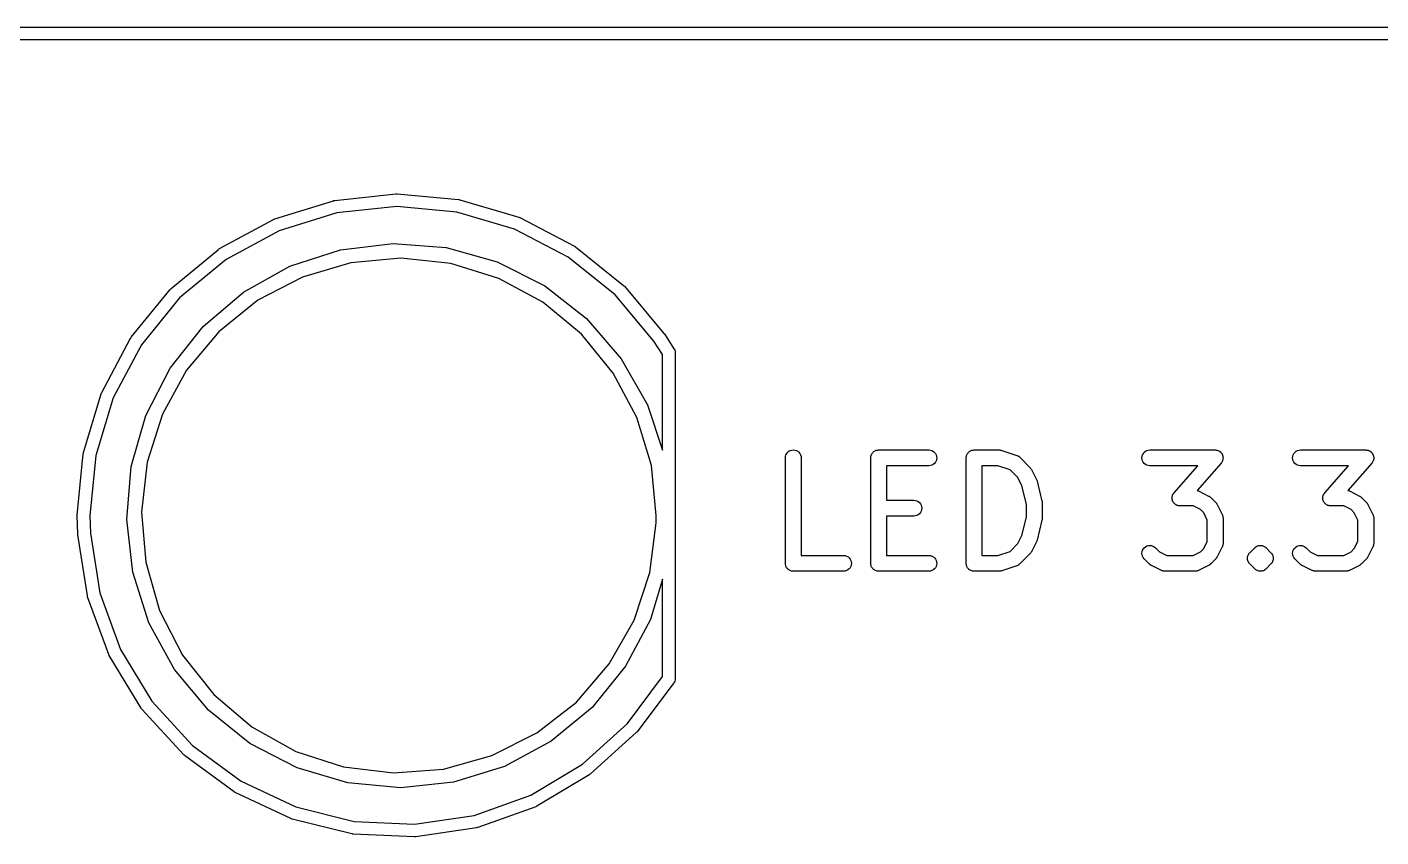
# Model space of a CAD drawing. Extents: x 42 to 128, y -152 to -13.
# Drawn here: x 101.88 to 114.72, y -20.32 to -12.64 of the extents above; entities that cross this region are included whole.
import ezdxf

# ---------------------------------------------------------------- set-up
doc = ezdxf.new("R2010")
doc.units = 0
doc.header["$MEASUREMENT"] = 0
doc.layers.add('BLACK', color=7, linetype='CONTINUOUS')

msp = doc.modelspace()

# ---------------------------------------------------------------- linework, layer by layer
at = {"layer": 'BLACK', "linetype": 'CONTINUOUS'}
for p, q in [((42.4209, -12.64), (127.505, -12.64)), ((127.448, -12.76), (42.478, -12.76)), ((104.802, -14.2835), (105.382, -14.2224)), ((105.382, -14.2224), (105.383, -14.2223)), ((105.383, -14.2223), (105.389, -14.2224)), ((105.389, -14.2224), (105.394, -14.2223)), ((105.394, -14.2223), (105.975, -14.2751)), ((104.233, -14.4585), (104.791, -14.2858)), ((104.791, -14.2856), (104.797, -14.2846)), ((104.791, -14.2858), (104.791, -14.2856)), ((104.797, -14.2846), (104.802, -14.2835)), ((105.389, -14.3424), (104.82, -14.4022)), ((105.959, -14.3941), (105.389, -14.3424)), ((105.975, -14.2751), (105.976, -14.2752)), ((105.976, -14.2752), (105.981, -14.2763)), ((105.981, -14.2763), (105.987, -14.2773)), ((105.987, -14.2773), (106.547, -14.442)), ((103.709, -14.7407), (104.222, -14.463)), ((104.222, -14.463), (104.223, -14.4626)), ((104.223, -14.4626), (104.228, -14.4606)), ((104.228, -14.4606), (104.233, -14.4585)), ((104.82, -14.4022), (104.274, -14.5714)), ((106.507, -14.5554), (105.959, -14.3941)), ((106.547, -14.442), (106.547, -14.4422)), ((106.547, -14.4422), (106.552, -14.4443)), ((106.552, -14.4443), (106.557, -14.4464)), ((106.557, -14.4464), (107.075, -14.7166)), ((104.274, -14.5714), (103.771, -14.8434)), ((107.014, -14.8203), (106.507, -14.5554)), ((103.25, -15.1192), (103.699, -14.7472)), ((103.699, -14.7472), (103.7, -14.7467)), ((103.7, -14.7467), (103.705, -14.7437)), ((103.705, -14.7437), (103.709, -14.7407)), ((104.377, -14.9078), (104.856, -14.7522)), ((104.856, -14.7522), (105.356, -14.6926)), ((105.356, -14.6926), (105.858, -14.7312)), ((105.858, -14.7312), (106.343, -14.8666)), ((107.075, -14.7166), (107.075, -14.717)), ((107.075, -14.717), (107.08, -14.7201)), ((107.08, -14.7201), (107.084, -14.7231)), ((107.084, -14.7231), (107.539, -15.0886)), ((103.771, -14.8434), (103.331, -15.2079)), ((104.953, -14.8752), (104.496, -15.0097)), ((105.427, -14.8321), (104.953, -14.8752)), ((105.901, -14.8818), (105.427, -14.8321)), ((106.356, -15.0227), (105.901, -14.8818)), ((106.343, -14.8666), (106.792, -15.0936)), ((107.459, -15.1785), (107.014, -14.8203)), ((103.938, -15.1534), (104.377, -14.9078)), ((104.496, -15.0097), (104.074, -15.2303)), ((102.873, -15.5798), (103.242, -15.1276)), ((103.242, -15.1269), (103.246, -15.1231)), ((103.242, -15.1276), (103.242, -15.1269)), ((103.246, -15.1231), (103.25, -15.1192)), ((106.774, -15.2491), (106.356, -15.0227)), ((106.792, -15.0936), (107.189, -15.4036)), ((107.539, -15.0886), (107.54, -15.0892)), ((107.54, -15.0892), (107.544, -15.093)), ((107.544, -15.093), (107.548, -15.0968)), ((107.548, -15.0968), (107.923, -15.5438)), ((103.331, -15.2079), (102.97, -15.6511)), ((103.554, -15.4798), (103.938, -15.1534)), ((104.074, -15.2303), (103.703, -15.5287)), ((107.141, -15.5527), (106.774, -15.2491)), ((107.828, -15.618), (107.459, -15.1785)), ((103.241, -15.8744), (103.554, -15.4798)), ((103.703, -15.5287), (103.397, -15.8935)), ((107.189, -15.4036), (107.518, -15.7848)), ((102.592, -16.1049), (102.866, -15.5896)), ((102.97, -15.6511), (102.701, -16.156)), ((102.866, -15.5896), (102.867, -15.5888)), ((102.867, -15.5888), (102.87, -15.5844)), ((102.87, -15.5844), (102.873, -15.5798)), ((107.442, -15.9217), (107.141, -15.5527)), ((107.91, -15.7448), (107.828, -15.618)), ((107.923, -15.5438), (107.923, -15.5444)), ((107.923, -15.5444), (107.925, -15.5473)), ((107.925, -15.5473), (107.927, -15.5499)), ((107.927, -15.5499), (108.018, -15.691)), ((107.518, -15.7848), (107.767, -16.2226)), ((107.91, -16.6527), (107.91, -15.7448)), ((108.018, -15.691), (108.02, -15.6935)), ((108.02, -15.6935), (108.026, -15.7039)), ((108.026, -15.7039), (108.029, -15.7152)), ((108.029, -15.7152), (108.03, -15.7241)), ((108.03, -15.7241), (108.03, -18.8199)), ((103.011, -16.3222), (103.241, -15.8744)), ((103.397, -15.8935), (103.167, -16.3108)), ((107.666, -16.3422), (107.442, -15.9217)), ((102.419, -16.6744), (102.588, -16.1157)), ((102.701, -16.156), (102.536, -16.7034)), ((102.588, -16.1149), (102.59, -16.1099)), ((102.588, -16.1157), (102.588, -16.1149)), ((102.59, -16.1099), (102.592, -16.1049)), ((107.767, -16.2226), (107.91, -16.6527)), ((102.872, -16.8063), (103.011, -16.3222)), ((103.167, -16.3108), (103.023, -16.7647)), ((107.804, -16.7981), (107.666, -16.3422)), ((102.36, -17.2666), (102.417, -16.6858)), ((102.417, -16.685), (102.418, -16.6797)), ((102.417, -16.6858), (102.417, -16.685)), ((102.418, -16.6797), (102.419, -16.6744)), ((109.08, -16.6948), (109.087, -16.682)), ((109.087, -16.682), (109.096, -16.6708)), ((109.096, -16.6708), (109.108, -16.6616)), ((109.108, -16.6616), (109.121, -16.6548)), ((109.121, -16.6548), (109.135, -16.6507)), ((109.135, -16.6507), (109.149, -16.6494)), ((109.149, -16.6494), (109.164, -16.6509)), ((109.164, -16.6509), (109.178, -16.6552)), ((109.178, -16.6552), (109.191, -16.6622)), ((109.191, -16.6622), (109.202, -16.6715)), ((109.202, -16.6715), (109.211, -16.6829)), ((109.211, -16.6829), (109.218, -16.6958)), ((109.893, -16.6886), (109.896, -16.6824)), ((109.896, -16.6822), (109.897, -16.682)), ((109.896, -16.6824), (109.896, -16.6822)), ((109.897, -16.682), (109.901, -16.6766)), ((109.901, -16.6766), (109.906, -16.6712)), ((109.906, -16.6708), (109.911, -16.6664)), ((109.906, -16.671), (109.906, -16.6708)), ((109.906, -16.6712), (109.906, -16.671)), ((109.911, -16.6664), (109.917, -16.6619)), ((109.917, -16.6616), (109.924, -16.6584)), ((109.917, -16.6618), (109.917, -16.6616)), ((109.917, -16.6619), (109.917, -16.6618)), ((109.924, -16.6584), (109.93, -16.655)), ((109.93, -16.6548), (109.937, -16.6528)), ((109.93, -16.655), (109.93, -16.6548)), ((109.93, -16.655), (109.93, -16.655)), ((109.937, -16.6528), (109.944, -16.6508)), ((109.944, -16.6507), (109.951, -16.6501)), ((109.944, -16.6508), (109.944, -16.6507)), ((109.944, -16.6508), (109.944, -16.6508)), ((109.951, -16.6501), (109.958, -16.6494)), ((109.958, -16.6494), (110.435, -16.6494)), ((110.435, -16.6494), (110.436, -16.6494)), ((110.436, -16.6494), (110.45, -16.651)), ((110.45, -16.651), (110.464, -16.6554)), ((110.464, -16.6554), (110.477, -16.6625)), ((110.477, -16.6625), (110.488, -16.6719)), ((110.488, -16.6719), (110.497, -16.6833)), ((110.497, -16.6833), (110.504, -16.6963)), ((110.798, -16.6886), (110.801, -16.6824)), ((110.801, -16.682), (110.806, -16.6766)), ((110.801, -16.6822), (110.801, -16.682)), ((110.801, -16.6824), (110.801, -16.6822)), ((110.806, -16.6766), (110.81, -16.6712)), ((110.81, -16.6712), (110.811, -16.671)), ((110.811, -16.6708), (110.816, -16.6664)), ((110.811, -16.671), (110.811, -16.6708)), ((110.816, -16.6664), (110.822, -16.6619)), ((110.822, -16.6616), (110.828, -16.6584)), ((110.822, -16.6618), (110.822, -16.6616)), ((110.822, -16.6619), (110.822, -16.6618)), ((110.828, -16.6584), (110.835, -16.655)), ((110.835, -16.6548), (110.842, -16.6528)), ((110.835, -16.655), (110.835, -16.6548)), ((110.835, -16.655), (110.835, -16.655)), ((110.842, -16.6528), (110.849, -16.6508)), ((110.849, -16.6507), (110.856, -16.6501)), ((110.849, -16.6508), (110.849, -16.6507)), ((110.849, -16.6508), (110.849, -16.6508)), ((110.856, -16.6501), (110.863, -16.6494)), ((110.863, -16.6494), (111.101, -16.6494)), ((111.101, -16.6494), (111.102, -16.6494)), ((111.102, -16.6494), (111.107, -16.6499)), ((111.107, -16.6499), (111.111, -16.65)), ((111.111, -16.65), (111.114, -16.6507)), ((111.114, -16.6507), (111.117, -16.651)), ((111.117, -16.651), (111.121, -16.6523)), ((111.121, -16.6523), (111.125, -16.6532)), ((111.125, -16.6532), (111.268, -16.7008)), ((112.461, -16.6953), (112.468, -16.6824)), ((112.468, -16.6824), (112.477, -16.6712)), ((112.477, -16.6712), (112.488, -16.6619)), ((112.488, -16.6619), (112.501, -16.655)), ((112.501, -16.655), (112.515, -16.6508)), ((112.515, -16.6508), (112.53, -16.6494)), ((112.53, -16.6494), (113.149, -16.6494)), ((113.149, -16.6494), (113.15, -16.6494)), ((113.15, -16.6494), (113.155, -16.6499)), ((113.155, -16.6499), (113.159, -16.6501)), ((113.159, -16.6501), (113.162, -16.6507)), ((113.162, -16.6507), (113.165, -16.651)), ((113.165, -16.651), (113.169, -16.6524)), ((113.169, -16.6524), (113.174, -16.6535)), ((113.174, -16.6535), (113.176, -16.6547)), ((113.176, -16.6547), (113.178, -16.6554)), ((113.178, -16.6554), (113.183, -16.6577)), ((113.183, -16.6577), (113.187, -16.6597)), ((113.187, -16.6597), (113.189, -16.6612)), ((113.189, -16.6612), (113.191, -16.6625)), ((113.191, -16.6625), (113.195, -16.6655)), ((113.195, -16.6655), (113.199, -16.6683)), ((113.199, -16.6683), (113.201, -16.6702)), ((113.201, -16.6702), (113.203, -16.6719)), ((113.203, -16.6719), (113.205, -16.6756)), ((113.205, -16.6756), (113.209, -16.679)), ((113.209, -16.679), (113.21, -16.6813)), ((113.21, -16.6813), (113.212, -16.6833)), ((113.212, -16.6833), (113.214, -16.6875)), ((113.889, -16.6953), (113.896, -16.6824)), ((113.896, -16.6824), (113.906, -16.6712)), ((113.906, -16.6712), (113.917, -16.6619)), ((113.917, -16.6619), (113.93, -16.655)), ((113.93, -16.655), (113.944, -16.6508)), ((113.944, -16.6508), (113.958, -16.6494)), ((113.958, -16.6494), (114.578, -16.6494)), ((114.578, -16.6494), (114.579, -16.6494)), ((114.579, -16.6494), (114.583, -16.6499)), ((114.583, -16.6499), (114.588, -16.6501)), ((114.588, -16.6501), (114.591, -16.6507)), ((114.591, -16.6507), (114.593, -16.651)), ((114.593, -16.651), (114.598, -16.6524)), ((114.598, -16.6524), (114.602, -16.6535)), ((114.602, -16.6535), (114.605, -16.6547)), ((114.605, -16.6547), (114.607, -16.6554)), ((114.607, -16.6554), (114.611, -16.6577)), ((114.611, -16.6577), (114.615, -16.6597)), ((114.615, -16.6597), (114.618, -16.6612)), ((114.618, -16.6612), (114.62, -16.6625)), ((114.62, -16.6625), (114.623, -16.6655)), ((114.623, -16.6655), (114.627, -16.6683)), ((114.627, -16.6683), (114.629, -16.6702)), ((114.629, -16.6702), (114.631, -16.6719)), ((114.631, -16.6719), (114.634, -16.6756)), ((114.634, -16.6756), (114.637, -16.679)), ((114.637, -16.679), (114.639, -16.6813)), ((114.639, -16.6813), (114.64, -16.6833)), ((114.64, -16.6833), (114.642, -16.6875)), ((102.536, -16.7034), (102.48, -17.2743)), ((102.83, -17.308), (102.872, -16.8063)), ((103.023, -16.7647), (102.97, -17.2379)), ((107.85, -17.272), (107.804, -16.7981)), ((109.074, -16.7233), (109.076, -16.7088)), ((109.074, -16.7244), (109.074, -16.7233)), ((109.074, -17.7244), (109.074, -16.7244)), ((109.076, -16.7088), (109.08, -16.6948)), ((109.218, -16.6958), (109.223, -16.7098)), ((109.223, -16.7098), (109.224, -16.7244)), ((109.224, -16.7244), (109.224, -17.6494)), ((109.883, -16.7233), (109.884, -16.7163)), ((109.883, -16.7238), (109.883, -16.7233)), ((109.883, -16.7239), (109.883, -16.7238)), ((109.883, -16.7244), (109.883, -16.7239)), ((109.883, -16.7239), (109.883, -16.7239)), ((109.883, -17.7244), (109.883, -16.7244)), ((109.884, -16.7163), (109.885, -16.7093)), ((109.885, -16.7088), (109.887, -16.7021)), ((109.885, -16.709), (109.885, -16.7088)), ((109.885, -16.7093), (109.885, -16.709)), ((109.887, -16.7021), (109.889, -16.6953)), ((109.889, -16.6951), (109.89, -16.6948)), ((109.889, -16.6953), (109.889, -16.6951)), ((109.89, -16.6948), (109.893, -16.6886)), ((110.435, -16.7994), (110.033, -16.7994)), ((110.033, -16.7994), (110.033, -17.1256)), ((110.449, -16.798), (110.435, -16.7994)), ((110.463, -16.7937), (110.449, -16.798)), ((110.476, -16.7868), (110.463, -16.7937)), ((110.488, -16.7776), (110.476, -16.7868)), ((110.497, -16.7663), (110.488, -16.7776)), ((110.504, -16.7534), (110.497, -16.7663)), ((110.504, -16.6963), (110.508, -16.7103)), ((110.508, -16.7395), (110.504, -16.7534)), ((110.508, -16.7103), (110.51, -16.7249)), ((110.51, -16.7249), (110.508, -16.7395)), ((110.788, -16.7233), (110.789, -16.7163)), ((110.788, -16.7238), (110.788, -16.7233)), ((110.788, -16.7239), (110.788, -16.7238)), ((110.788, -16.7244), (110.788, -16.7239)), ((110.788, -16.7239), (110.788, -16.7239)), ((110.788, -17.7244), (110.788, -16.7244)), ((110.789, -16.7163), (110.79, -16.7093)), ((110.79, -16.7088), (110.792, -16.7021)), ((110.79, -16.709), (110.79, -16.7088)), ((110.79, -16.7093), (110.79, -16.709)), ((110.792, -16.7021), (110.794, -16.6953)), ((110.794, -16.6948), (110.798, -16.6886)), ((110.794, -16.6951), (110.794, -16.6948)), ((110.794, -16.6953), (110.794, -16.6951)), ((110.938, -16.7994), (110.938, -17.6494)), ((111.089, -16.7994), (110.938, -16.7994)), ((111.204, -16.8376), (111.089, -16.7994)), ((111.268, -16.7008), (111.269, -16.7012)), ((111.269, -16.7012), (111.271, -16.7021)), ((111.271, -16.7021), (111.273, -16.7028)), ((111.273, -16.7028), (111.278, -16.7052)), ((111.278, -16.7052), (111.282, -16.7073)), ((111.282, -16.7073), (111.284, -16.7086)), ((111.284, -16.7086), (111.286, -16.7097)), ((111.286, -16.7097), (111.29, -16.7129)), ((111.29, -16.7129), (111.294, -16.7159)), ((111.294, -16.7159), (111.296, -16.7176)), ((111.296, -16.7176), (111.297, -16.719)), ((111.297, -16.719), (111.392, -16.8142)), ((111.392, -16.8142), (111.393, -16.8149)), ((111.393, -16.8149), (111.396, -16.8182)), ((112.455, -16.7239), (112.456, -16.7093)), ((112.456, -16.7384), (112.455, -16.7239)), ((112.456, -16.7093), (112.461, -16.6953)), ((112.46, -16.7525), (112.456, -16.7384)), ((112.467, -16.7654), (112.46, -16.7525)), ((112.476, -16.7769), (112.467, -16.7654)), ((112.488, -16.7863), (112.476, -16.7769)), ((112.5, -16.7933), (112.488, -16.7863)), ((112.514, -16.7977), (112.5, -16.7933)), ((112.529, -16.7994), (112.514, -16.7977)), ((112.53, -16.7994), (112.529, -16.7994)), ((112.984, -16.7994), (112.53, -16.7994)), ((112.759, -17.0559), (112.984, -16.7994)), ((113.205, -16.7738), (112.979, -17.0331)), ((113.208, -16.7699), (113.205, -16.7738)), ((113.211, -16.7663), (113.208, -16.7699)), ((113.212, -16.764), (113.211, -16.7663)), ((113.214, -16.7619), (113.212, -16.764)), ((113.214, -16.6875), (113.216, -16.6915)), ((113.216, -16.7576), (113.214, -16.7619)), ((113.216, -16.6915), (113.217, -16.694)), ((113.218, -16.7534), (113.216, -16.7576)), ((113.217, -16.694), (113.218, -16.6963)), ((113.218, -16.6963), (113.22, -16.7008)), ((113.219, -16.7509), (113.218, -16.7534)), ((113.22, -16.7485), (113.219, -16.7509)), ((113.22, -16.7008), (113.221, -16.7052)), ((113.221, -16.7439), (113.22, -16.7485)), ((113.221, -16.7052), (113.222, -16.7078)), ((113.222, -16.7395), (113.221, -16.7439)), ((113.222, -16.7078), (113.223, -16.7103)), ((113.223, -16.7368), (113.222, -16.7395)), ((113.223, -16.7103), (113.223, -16.715)), ((113.223, -16.715), (113.224, -16.7197)), ((113.224, -16.7249), (113.223, -16.7296)), ((113.223, -16.7296), (113.223, -16.7343)), ((113.223, -16.7343), (113.223, -16.7368)), ((113.224, -16.7197), (113.224, -16.7223)), ((113.224, -16.7223), (113.224, -16.7249)), ((113.883, -16.7239), (113.885, -16.7093)), ((113.885, -16.7384), (113.883, -16.7239)), ((113.885, -16.7093), (113.889, -16.6953)), ((113.889, -16.7525), (113.885, -16.7384)), ((113.896, -16.7654), (113.889, -16.7525)), ((113.905, -16.7769), (113.896, -16.7654)), ((113.916, -16.7863), (113.905, -16.7769)), ((113.929, -16.7933), (113.916, -16.7863)), ((113.943, -16.7977), (113.929, -16.7933)), ((113.957, -16.7994), (113.943, -16.7977)), ((113.958, -16.7994), (113.957, -16.7994)), ((114.412, -16.7994), (113.958, -16.7994)), ((114.188, -17.0559), (114.412, -16.7994)), ((114.634, -16.7738), (114.407, -17.0331)), ((114.637, -16.7699), (114.634, -16.7738)), ((114.64, -16.7663), (114.637, -16.7699)), ((114.641, -16.764), (114.64, -16.7663)), ((114.642, -16.7619), (114.641, -16.764)), ((114.642, -16.6875), (114.645, -16.6915)), ((114.644, -16.7576), (114.642, -16.7619)), ((114.647, -16.7534), (114.644, -16.7576)), ((114.645, -16.6915), (114.646, -16.694)), ((114.646, -16.694), (114.647, -16.6963)), ((114.647, -16.6963), (114.648, -16.7008)), ((114.649, -16.7485), (114.647, -16.7509)), ((114.647, -16.7509), (114.647, -16.7534)), ((114.648, -16.7008), (114.65, -16.7052)), ((114.65, -16.7439), (114.649, -16.7485)), ((114.65, -16.7052), (114.65, -16.7078)), ((114.65, -16.7078), (114.651, -16.7103)), ((114.651, -16.7395), (114.65, -16.7439)), ((114.651, -16.7103), (114.652, -16.715)), ((114.652, -16.7343), (114.651, -16.7368)), ((114.651, -16.7368), (114.651, -16.7395)), ((114.652, -16.715), (114.652, -16.7197)), ((114.652, -16.7197), (114.652, -16.7223)), ((114.652, -16.7223), (114.653, -16.7249)), ((114.653, -16.7249), (114.652, -16.7296)), ((114.652, -16.7296), (114.652, -16.7343)), ((111.278, -16.9117), (111.204, -16.8376)), ((111.316, -16.9887), (111.278, -16.9117)), ((111.396, -16.8182), (111.399, -16.8213)), ((111.399, -16.8213), (111.4, -16.824)), ((111.4, -16.824), (111.402, -16.8264)), ((111.402, -16.8264), (111.404, -16.8301)), ((111.404, -16.8301), (111.407, -16.8337)), ((111.407, -16.8337), (111.454, -16.9289)), ((111.454, -16.9289), (111.455, -16.9299)), ((111.455, -16.9299), (111.455, -16.9302)), ((111.455, -16.9302), (111.455, -16.9305)), ((111.455, -16.9305), (111.457, -16.9371)), ((111.457, -16.9371), (111.46, -16.9436)), ((111.36, -17.1622), (111.316, -16.9887)), ((111.46, -16.9436), (111.46, -16.944)), ((111.46, -16.944), (111.46, -16.9443)), ((111.46, -16.9443), (111.507, -17.1348)), ((112.749, -17.0721), (112.751, -17.0678)), ((112.751, -17.0678), (112.752, -17.0657)), ((112.752, -17.0657), (112.753, -17.0634)), ((112.753, -17.0634), (112.756, -17.0598)), ((112.756, -17.0598), (112.759, -17.0559)), ((112.979, -17.0331), (112.983, -17.0348)), ((112.983, -17.0348), (112.988, -17.0364)), ((112.988, -17.0364), (112.99, -17.0375)), ((112.99, -17.0375), (112.992, -17.0383)), ((112.992, -17.0383), (113.087, -17.0859)), ((114.177, -17.0721), (114.179, -17.0678)), ((114.179, -17.0678), (114.181, -17.0657)), ((114.181, -17.0657), (114.182, -17.0634)), ((114.182, -17.0634), (114.185, -17.0598)), ((114.185, -17.0598), (114.188, -17.0559)), ((114.407, -17.0331), (114.412, -17.0348)), ((114.412, -17.0348), (114.417, -17.0364)), ((114.417, -17.0364), (114.419, -17.0375)), ((114.419, -17.0375), (114.421, -17.0383)), ((114.421, -17.0383), (114.516, -17.0859)), ((110.033, -17.1256), (110.292, -17.1256)), ((110.292, -17.1256), (110.293, -17.1256)), ((110.293, -17.1256), (110.307, -17.1272)), ((110.307, -17.1272), (110.321, -17.1316)), ((110.321, -17.1316), (110.334, -17.1387)), ((110.334, -17.1387), (110.345, -17.1481)), ((110.345, -17.1481), (110.355, -17.1595)), ((110.355, -17.1595), (110.361, -17.1725)), ((110.361, -17.1725), (110.365, -17.1865)), ((110.365, -17.1865), (110.367, -17.2011)), ((111.36, -17.2866), (111.36, -17.1622)), ((111.507, -17.1348), (111.508, -17.1358)), ((111.508, -17.1358), (111.508, -17.1371)), ((111.508, -17.1371), (111.508, -17.1384)), ((111.508, -17.1384), (111.509, -17.1444)), ((111.509, -17.1444), (111.51, -17.1503)), ((111.51, -17.1503), (111.51, -17.1516)), ((111.51, -17.1516), (111.51, -17.153)), ((111.51, -17.153), (111.51, -17.2958)), ((112.741, -17.0954), (112.742, -17.0929)), ((112.741, -17.1001), (112.741, -17.0954)), ((112.741, -17.1048), (112.741, -17.1001)), ((112.741, -17.1074), (112.741, -17.1048)), ((112.741, -17.1101), (112.741, -17.1074)), ((112.742, -17.1147), (112.741, -17.1101)), ((112.742, -17.0903), (112.744, -17.0858)), ((112.742, -17.0929), (112.742, -17.0903)), ((112.742, -17.1194), (112.742, -17.1147)), ((112.743, -17.1219), (112.742, -17.1194)), ((112.743, -17.1245), (112.743, -17.1219)), ((112.745, -17.1289), (112.743, -17.1245)), ((112.744, -17.0858), (112.745, -17.0812)), ((112.745, -17.0812), (112.746, -17.0788)), ((112.746, -17.1334), (112.745, -17.1289)), ((112.746, -17.0763), (112.749, -17.0721)), ((112.746, -17.0788), (112.746, -17.0763)), ((112.747, -17.1358), (112.746, -17.1334)), ((112.748, -17.1382), (112.747, -17.1358)), ((112.751, -17.1422), (112.748, -17.1382)), ((112.753, -17.1464), (112.751, -17.1422)), ((112.755, -17.1484), (112.753, -17.1464)), ((112.756, -17.1507), (112.755, -17.1484)), ((112.759, -17.1541), (112.756, -17.1507)), ((112.762, -17.1578), (112.759, -17.1541)), ((112.764, -17.1595), (112.762, -17.1578)), ((112.766, -17.1614), (112.764, -17.1595)), ((112.77, -17.1642), (112.766, -17.1614)), ((112.773, -17.1672), (112.77, -17.1642)), ((112.776, -17.1685), (112.773, -17.1672)), ((112.778, -17.17), (112.776, -17.1685)), ((112.782, -17.172), (112.778, -17.17)), ((112.786, -17.1743), (112.782, -17.172)), ((112.789, -17.1751), (112.786, -17.1743)), ((112.791, -17.1762), (112.789, -17.1751)), ((112.796, -17.1773), (112.791, -17.1762)), ((112.8, -17.1787), (112.796, -17.1773)), ((112.803, -17.179), (112.8, -17.1787)), ((112.805, -17.1796), (112.803, -17.179)), ((112.81, -17.1798), (112.805, -17.1796)), ((112.815, -17.1803), (112.81, -17.1798)), ((112.816, -17.1803), (112.815, -17.1803)), ((112.941, -17.1803), (112.816, -17.1803)), ((113.009, -17.2146), (112.941, -17.1803)), ((113.087, -17.0859), (113.088, -17.0863)), ((113.088, -17.0863), (113.092, -17.0886)), ((113.092, -17.0886), (113.095, -17.0906)), ((113.095, -17.0906), (113.098, -17.0926)), ((113.098, -17.0926), (113.1, -17.0943)), ((113.1, -17.0943), (113.103, -17.0972)), ((113.103, -17.0972), (113.107, -17.0999)), ((113.107, -17.0999), (113.154, -17.1475)), ((113.154, -17.1475), (113.155, -17.1483)), ((113.155, -17.1483), (113.158, -17.1516)), ((113.158, -17.1516), (113.161, -17.1546)), ((113.161, -17.1546), (113.162, -17.1573)), ((113.162, -17.1573), (113.164, -17.1597)), ((113.164, -17.1597), (113.166, -17.1635)), ((113.166, -17.1635), (113.168, -17.167)), ((113.168, -17.167), (113.216, -17.2623)), ((114.169, -17.1048), (114.17, -17.1001)), ((114.169, -17.1074), (114.169, -17.1048)), ((114.169, -17.1101), (114.169, -17.1074)), ((114.17, -17.1147), (114.169, -17.1101)), ((114.17, -17.0929), (114.171, -17.0903)), ((114.17, -17.0954), (114.17, -17.0929)), ((114.17, -17.1001), (114.17, -17.0954)), ((114.171, -17.1194), (114.17, -17.1147)), ((114.171, -17.0903), (114.172, -17.0858)), ((114.171, -17.1219), (114.171, -17.1194)), ((114.172, -17.1245), (114.171, -17.1219)), ((114.172, -17.0858), (114.173, -17.0812)), ((114.173, -17.1289), (114.172, -17.1245)), ((114.173, -17.0812), (114.174, -17.0788)), ((114.175, -17.1334), (114.173, -17.1289)), ((114.174, -17.0788), (114.175, -17.0763)), ((114.175, -17.0763), (114.177, -17.0721)), ((114.176, -17.1358), (114.175, -17.1334)), ((114.177, -17.1382), (114.176, -17.1358)), ((114.179, -17.1422), (114.177, -17.1382)), ((114.181, -17.1464), (114.179, -17.1422)), ((114.183, -17.1484), (114.181, -17.1464)), ((114.184, -17.1507), (114.183, -17.1484)), ((114.188, -17.1541), (114.184, -17.1507)), ((114.191, -17.1578), (114.188, -17.1541)), ((114.193, -17.1595), (114.191, -17.1578)), ((114.194, -17.1614), (114.193, -17.1595)), ((114.198, -17.1642), (114.194, -17.1614)), ((114.202, -17.1672), (114.198, -17.1642)), ((114.204, -17.1685), (114.202, -17.1672)), ((114.206, -17.17), (114.204, -17.1685)), ((114.211, -17.172), (114.206, -17.17)), ((114.215, -17.1743), (114.211, -17.172)), ((114.217, -17.1751), (114.215, -17.1743)), ((114.22, -17.1762), (114.217, -17.1751)), ((114.224, -17.1773), (114.22, -17.1762)), ((114.229, -17.1787), (114.224, -17.1773)), ((114.231, -17.179), (114.229, -17.1787)), ((114.234, -17.1796), (114.231, -17.179)), ((114.238, -17.1798), (114.234, -17.1796)), ((114.243, -17.1803), (114.238, -17.1798)), ((114.244, -17.1803), (114.243, -17.1803)), ((114.369, -17.1803), (114.244, -17.1803)), ((114.438, -17.2146), (114.369, -17.1803)), ((114.516, -17.0859), (114.517, -17.0863)), ((114.517, -17.0863), (114.52, -17.0886)), ((114.52, -17.0886), (114.524, -17.0906)), ((114.524, -17.0906), (114.526, -17.0926)), ((114.526, -17.0926), (114.529, -17.0943)), ((114.529, -17.0943), (114.532, -17.0972)), ((114.532, -17.0972), (114.535, -17.0999)), ((114.535, -17.0999), (114.583, -17.1475)), ((114.583, -17.1475), (114.584, -17.1483)), ((114.584, -17.1483), (114.586, -17.1516)), ((114.586, -17.1516), (114.589, -17.1546)), ((114.589, -17.1546), (114.591, -17.1573)), ((114.591, -17.1573), (114.593, -17.1597)), ((114.593, -17.1597), (114.595, -17.1635)), ((114.595, -17.1635), (114.597, -17.167)), ((114.597, -17.167), (114.645, -17.2623)), ((102.36, -17.2691), (102.36, -17.2666)), ((102.36, -17.2724), (102.36, -17.2691)), ((102.36, -17.2733), (102.36, -17.2724)), ((102.365, -17.4454), (102.36, -17.2733)), ((102.48, -17.2743), (102.485, -17.4381)), ((102.886, -17.8084), (102.83, -17.308)), ((102.97, -17.2379), (103.01, -17.7125)), ((107.849, -17.3401), (107.85, -17.272)), ((110.292, -17.2756), (110.033, -17.2756)), ((110.033, -17.2756), (110.033, -17.6494)), ((110.306, -17.2741), (110.292, -17.2756)), ((110.32, -17.2699), (110.306, -17.2741)), ((110.333, -17.263), (110.32, -17.2699)), ((110.345, -17.2538), (110.333, -17.263)), ((110.354, -17.2425), (110.345, -17.2538)), ((110.361, -17.2296), (110.354, -17.2425)), ((110.365, -17.2157), (110.361, -17.2296)), ((110.367, -17.2011), (110.365, -17.2157)), ((111.316, -17.4601), (111.36, -17.2866)), ((111.507, -17.314), (111.46, -17.5045)), ((111.508, -17.3127), (111.507, -17.314)), ((111.509, -17.3055), (111.508, -17.3114)), ((111.508, -17.3114), (111.508, -17.3127)), ((111.51, -17.2995), (111.509, -17.3055)), ((111.51, -17.2958), (111.51, -17.2969)), ((111.51, -17.2969), (111.51, -17.2982)), ((111.51, -17.2982), (111.51, -17.2995)), ((113.04, -17.245), (113.009, -17.2146)), ((113.074, -17.3135), (113.04, -17.245)), ((113.074, -17.5162), (113.074, -17.3135)), ((113.216, -17.2623), (113.216, -17.2632)), ((113.216, -17.2632), (113.217, -17.2653)), ((113.217, -17.2653), (113.218, -17.2672)), ((113.218, -17.2672), (113.22, -17.2721)), ((113.22, -17.2721), (113.222, -17.2769)), ((113.222, -17.2769), (113.222, -17.2791)), ((113.222, -17.2791), (113.223, -17.2812)), ((113.223, -17.2812), (113.223, -17.2863)), ((113.223, -17.2863), (113.224, -17.2914)), ((113.224, -17.2914), (113.224, -17.2936)), ((113.224, -17.2936), (113.224, -17.2958)), ((113.224, -17.2958), (113.224, -17.5339)), ((114.468, -17.245), (114.438, -17.2146)), ((114.503, -17.3135), (114.468, -17.245)), ((114.503, -17.5162), (114.503, -17.3135)), ((114.645, -17.2623), (114.645, -17.2632)), ((114.645, -17.2632), (114.646, -17.2653)), ((114.646, -17.2653), (114.647, -17.2672)), ((114.647, -17.2672), (114.648, -17.2721)), ((114.648, -17.2721), (114.65, -17.2769)), ((114.65, -17.2769), (114.65, -17.2791)), ((114.65, -17.2791), (114.651, -17.2812)), ((114.651, -17.2812), (114.652, -17.2863)), ((114.652, -17.2863), (114.652, -17.2914)), ((114.652, -17.2914), (114.652, -17.2936)), ((114.652, -17.2936), (114.653, -17.2958)), ((114.653, -17.2958), (114.653, -17.5339)), ((102.365, -17.4487), (102.365, -17.4454)), ((102.366, -17.4521), (102.365, -17.4487)), ((102.366, -17.4529), (102.366, -17.4521)), ((102.456, -18.0295), (102.366, -17.4529)), ((102.485, -17.4381), (102.573, -18.0051)), ((107.789, -17.8126), (107.849, -17.3401)), ((111.204, -17.6112), (111.278, -17.5371)), ((111.278, -17.5371), (111.316, -17.4601)), ((111.454, -17.5198), (111.407, -17.6151)), ((111.457, -17.5127), (111.454, -17.5192)), ((111.454, -17.5192), (111.454, -17.5195)), ((111.454, -17.5195), (111.454, -17.5198)), ((111.459, -17.5062), (111.457, -17.5127)), ((111.46, -17.5055), (111.459, -17.5058)), ((111.459, -17.5058), (111.459, -17.5062)), ((111.46, -17.5045), (111.46, -17.5055)), ((112.468, -17.587), (112.477, -17.5757)), ((112.477, -17.5757), (112.489, -17.5665)), ((112.489, -17.5665), (112.502, -17.5597)), ((112.502, -17.5597), (112.516, -17.5555)), ((112.516, -17.5555), (112.53, -17.5541)), ((112.53, -17.5541), (112.545, -17.5556)), ((112.545, -17.5556), (112.559, -17.5599)), ((112.559, -17.5599), (112.572, -17.5668)), ((112.572, -17.5668), (112.583, -17.5761)), ((112.583, -17.5761), (112.622, -17.6151)), ((113.009, -17.6151), (113.04, -17.5847)), ((113.04, -17.5847), (113.074, -17.5162)), ((113.216, -17.5674), (113.168, -17.6627)), ((113.217, -17.5654), (113.216, -17.5674)), ((113.218, -17.5634), (113.217, -17.5654)), ((113.219, -17.5586), (113.218, -17.5634)), ((113.221, -17.5538), (113.219, -17.5586)), ((113.222, -17.5516), (113.221, -17.5538)), ((113.223, -17.5444), (113.222, -17.5495)), ((113.222, -17.5495), (113.222, -17.5516)), ((113.224, -17.5394), (113.223, -17.5444)), ((113.224, -17.5339), (113.224, -17.535)), ((113.224, -17.535), (113.224, -17.5371)), ((113.224, -17.5371), (113.224, -17.5394)), ((113.477, -17.6237), (113.524, -17.5761)), ((113.524, -17.5761), (113.525, -17.5758)), ((113.525, -17.5754), (113.531, -17.571)), ((113.525, -17.5755), (113.525, -17.5754)), ((113.525, -17.5756), (113.525, -17.5755)), ((113.525, -17.5757), (113.525, -17.5756)), ((113.525, -17.5756), (113.525, -17.5756)), ((113.525, -17.5758), (113.525, -17.5757)), ((113.525, -17.5757), (113.525, -17.5757)), ((113.531, -17.571), (113.536, -17.5665)), ((113.536, -17.5664), (113.537, -17.5663)), ((113.536, -17.5665), (113.536, -17.5664)), ((113.536, -17.5665), (113.536, -17.5665)), ((113.537, -17.5662), (113.543, -17.563)), ((113.537, -17.5663), (113.537, -17.5662)), ((113.543, -17.563), (113.549, -17.5597)), ((113.549, -17.5597), (113.549, -17.5596)), ((113.549, -17.5596), (113.55, -17.5596)), ((113.549, -17.5597), (113.549, -17.5597)), ((113.55, -17.5595), (113.556, -17.5575)), ((113.55, -17.5596), (113.55, -17.5595)), ((113.556, -17.5575), (113.563, -17.5555)), ((113.563, -17.5555), (113.563, -17.5555)), ((113.563, -17.5555), (113.563, -17.5555)), ((113.563, -17.5555), (113.564, -17.5555)), ((113.564, -17.5554), (113.571, -17.5548)), ((113.564, -17.5555), (113.564, -17.5554)), ((113.571, -17.5548), (113.578, -17.5541)), ((113.578, -17.5542), (113.578, -17.5541)), ((113.578, -17.5541), (113.578, -17.5542)), ((113.578, -17.5542), (113.578, -17.5541)), ((113.578, -17.5541), (113.585, -17.5549)), ((113.578, -17.5541), (113.578, -17.5542)), ((113.585, -17.5549), (113.592, -17.5556)), ((113.592, -17.5556), (113.592, -17.5557)), ((113.592, -17.5557), (113.593, -17.5557)), ((113.593, -17.5557), (113.593, -17.5557)), ((113.593, -17.5557), (113.593, -17.5557)), ((113.593, -17.5557), (113.599, -17.5578)), ((113.599, -17.5578), (113.6, -17.5578)), ((113.6, -17.5578), (113.606, -17.5599)), ((113.606, -17.5599), (113.606, -17.56)), ((113.606, -17.56), (113.607, -17.56)), ((113.607, -17.56), (113.607, -17.5601)), ((113.607, -17.5601), (113.607, -17.5601)), ((113.607, -17.5601), (113.613, -17.5634)), ((113.613, -17.5634), (113.619, -17.5668)), ((113.619, -17.5668), (113.619, -17.5669)), ((113.619, -17.5669), (113.619, -17.567)), ((113.619, -17.567), (113.62, -17.567)), ((113.62, -17.567), (113.62, -17.5671)), ((113.62, -17.5671), (113.625, -17.5716)), ((113.625, -17.5716), (113.631, -17.5761)), ((113.631, -17.5761), (113.678, -17.6237)), ((113.896, -17.587), (113.906, -17.5757)), ((113.906, -17.5757), (113.917, -17.5665)), ((113.917, -17.5665), (113.93, -17.5597)), ((113.93, -17.5597), (113.944, -17.5555)), ((113.944, -17.5555), (113.959, -17.5541)), ((113.959, -17.5541), (113.973, -17.5556)), ((113.973, -17.5556), (113.987, -17.5599)), ((113.987, -17.5599), (114, -17.5668)), ((114, -17.5668), (114.012, -17.5761)), ((114.012, -17.5761), (114.051, -17.6151)), ((114.438, -17.6151), (114.468, -17.5847)), ((114.468, -17.5847), (114.503, -17.5162)), ((114.645, -17.5674), (114.597, -17.6627)), ((114.646, -17.5634), (114.645, -17.5654)), ((114.645, -17.5654), (114.645, -17.5674)), ((114.648, -17.5586), (114.646, -17.5634)), ((114.65, -17.5538), (114.648, -17.5586)), ((114.651, -17.5495), (114.65, -17.5516)), ((114.65, -17.5516), (114.65, -17.5538)), ((114.652, -17.5394), (114.651, -17.5444)), ((114.651, -17.5444), (114.651, -17.5495)), ((114.653, -17.535), (114.652, -17.5371)), ((114.652, -17.5371), (114.652, -17.5394)), ((114.653, -17.5339), (114.653, -17.535)), ((103.01, -17.7125), (103.141, -18.1702)), ((109.224, -17.6494), (109.625, -17.6494)), ((109.625, -17.6494), (109.626, -17.6494)), ((109.626, -17.6494), (109.641, -17.651)), ((109.641, -17.651), (109.655, -17.6554)), ((109.655, -17.6554), (109.668, -17.6625)), ((109.668, -17.6625), (109.679, -17.6719)), ((109.679, -17.6719), (109.688, -17.6833)), ((109.688, -17.6833), (109.695, -17.6963)), ((109.695, -17.6963), (109.699, -17.7103)), ((109.699, -17.7103), (109.7, -17.7249)), ((110.033, -17.6494), (110.435, -17.6494)), ((110.435, -17.6494), (110.436, -17.6494)), ((110.436, -17.6494), (110.45, -17.651)), ((110.45, -17.651), (110.464, -17.6554)), ((110.464, -17.6554), (110.477, -17.6625)), ((110.477, -17.6625), (110.488, -17.6719)), ((110.488, -17.6719), (110.497, -17.6833)), ((110.497, -17.6833), (110.504, -17.6963)), ((110.504, -17.6963), (110.508, -17.7103)), ((110.508, -17.7103), (110.51, -17.7249)), ((110.938, -17.6494), (111.089, -17.6494)), ((111.089, -17.6494), (111.204, -17.6112)), ((111.392, -17.6346), (111.297, -17.7298)), ((111.395, -17.6313), (111.392, -17.6346)), ((111.398, -17.6283), (111.395, -17.6313)), ((111.4, -17.6257), (111.398, -17.6283)), ((111.402, -17.6232), (111.4, -17.6257)), ((111.404, -17.6195), (111.402, -17.6232)), ((111.406, -17.616), (111.404, -17.6195)), ((111.407, -17.6151), (111.406, -17.616)), ((112.455, -17.6284), (112.456, -17.6138)), ((112.456, -17.6429), (112.455, -17.6284)), ((112.456, -17.6138), (112.461, -17.5998)), ((112.46, -17.657), (112.456, -17.6429)), ((112.467, -17.67), (112.46, -17.657)), ((112.461, -17.5998), (112.468, -17.587)), ((112.476, -17.6814), (112.467, -17.67)), ((112.477, -17.6822), (112.476, -17.6814)), ((112.524, -17.7298), (112.477, -17.6822)), ((112.622, -17.6151), (112.69, -17.6494)), ((112.69, -17.6494), (112.941, -17.6494)), ((112.941, -17.6494), (113.009, -17.6151)), ((113.154, -17.6822), (113.107, -17.7298)), ((113.157, -17.6789), (113.154, -17.6822)), ((113.16, -17.6759), (113.157, -17.6789)), ((113.162, -17.6733), (113.16, -17.6759)), ((113.164, -17.6709), (113.162, -17.6733)), ((113.166, -17.6672), (113.164, -17.6709)), ((113.168, -17.6636), (113.166, -17.6672)), ((113.168, -17.6627), (113.168, -17.6636)), ((113.455, -17.676), (113.456, -17.669)), ((113.455, -17.6762), (113.455, -17.676)), ((113.455, -17.6765), (113.455, -17.6762)), ((113.456, -17.6835), (113.455, -17.6765)), ((113.456, -17.6614), (113.459, -17.6547)), ((113.456, -17.6617), (113.456, -17.6614)), ((113.456, -17.6619), (113.456, -17.6617)), ((113.456, -17.669), (113.456, -17.6619)), ((113.456, -17.6906), (113.456, -17.6835)), ((113.456, -17.6908), (113.456, -17.6906)), ((113.456, -17.6911), (113.456, -17.6908)), ((113.458, -17.6978), (113.456, -17.6911)), ((113.46, -17.7046), (113.458, -17.6978)), ((113.459, -17.6547), (113.461, -17.6479)), ((113.46, -17.7048), (113.46, -17.7046)), ((113.46, -17.7051), (113.46, -17.7048)), ((113.464, -17.7114), (113.46, -17.7051)), ((113.461, -17.6475), (113.464, -17.6412)), ((113.461, -17.6477), (113.461, -17.6475)), ((113.461, -17.6479), (113.461, -17.6477)), ((113.464, -17.6412), (113.468, -17.635)), ((113.467, -17.7176), (113.464, -17.7114)), ((113.468, -17.6346), (113.472, -17.6291)), ((113.468, -17.6348), (113.468, -17.6346)), ((113.468, -17.635), (113.468, -17.6348)), ((113.472, -17.6291), (113.477, -17.6237)), ((113.678, -17.6237), (113.679, -17.6241)), ((113.679, -17.6241), (113.679, -17.6241)), ((113.679, -17.6241), (113.679, -17.6241)), ((113.679, -17.6241), (113.679, -17.6245)), ((113.679, -17.6245), (113.683, -17.63)), ((113.683, -17.63), (113.688, -17.6355)), ((113.691, -17.7122), (113.687, -17.7185)), ((113.688, -17.6355), (113.688, -17.6357)), ((113.688, -17.6357), (113.688, -17.6359)), ((113.688, -17.6359), (113.691, -17.6422)), ((113.691, -17.6422), (113.695, -17.6484)), ((113.694, -17.7061), (113.691, -17.7122)), ((113.696, -17.6987), (113.694, -17.7056)), ((113.694, -17.7056), (113.694, -17.7058)), ((113.694, -17.7058), (113.694, -17.7061)), ((113.695, -17.6484), (113.695, -17.6487)), ((113.695, -17.6487), (113.695, -17.6489)), ((113.695, -17.6489), (113.697, -17.6557)), ((113.699, -17.6921), (113.696, -17.6987)), ((113.697, -17.6557), (113.699, -17.6624)), ((113.699, -17.6624), (113.699, -17.6627)), ((113.699, -17.6627), (113.699, -17.663)), ((113.699, -17.663), (113.699, -17.67)), ((113.699, -17.67), (113.7, -17.677)), ((113.7, -17.6775), (113.699, -17.6844)), ((113.699, -17.6844), (113.699, -17.6916)), ((113.699, -17.6916), (113.699, -17.6918)), ((113.699, -17.6918), (113.699, -17.6921)), ((113.7, -17.677), (113.7, -17.6773)), ((113.7, -17.6773), (113.7, -17.6775)), ((113.883, -17.6284), (113.885, -17.6138)), ((113.885, -17.6429), (113.883, -17.6284)), ((113.885, -17.6138), (113.889, -17.5998)), ((113.889, -17.657), (113.885, -17.6429)), ((113.889, -17.5998), (113.896, -17.587)), ((113.896, -17.67), (113.889, -17.657)), ((113.905, -17.6814), (113.896, -17.67)), ((113.905, -17.6822), (113.905, -17.6814)), ((113.953, -17.7298), (113.905, -17.6822)), ((114.051, -17.6151), (114.119, -17.6494)), ((114.119, -17.6494), (114.369, -17.6494)), ((114.369, -17.6494), (114.438, -17.6151)), ((114.583, -17.6822), (114.535, -17.7298)), ((114.586, -17.6789), (114.583, -17.6822)), ((114.589, -17.6759), (114.586, -17.6789)), ((114.59, -17.6733), (114.589, -17.6759)), ((114.592, -17.6709), (114.59, -17.6733)), ((114.594, -17.6672), (114.592, -17.6709)), ((114.597, -17.6636), (114.594, -17.6672)), ((114.597, -17.6627), (114.597, -17.6636)), ((103.039, -18.2884), (102.886, -17.8084)), ((107.639, -18.2644), (107.789, -17.8126)), ((109.075, -17.7314), (109.074, -17.7244)), ((109.075, -17.7384), (109.075, -17.7314)), ((109.075, -17.7387), (109.075, -17.7384)), ((109.075, -17.7389), (109.075, -17.7387)), ((109.077, -17.7457), (109.075, -17.7389)), ((109.079, -17.7525), (109.077, -17.7457)), ((109.08, -17.7527), (109.079, -17.7525)), ((109.08, -17.753), (109.08, -17.7527)), ((109.083, -17.7592), (109.08, -17.753)), ((109.086, -17.7654), (109.083, -17.7592)), ((109.086, -17.7657), (109.086, -17.7654)), ((109.086, -17.7659), (109.086, -17.7657)), ((109.091, -17.7714), (109.086, -17.7659)), ((109.095, -17.7769), (109.091, -17.7714)), ((109.096, -17.777), (109.095, -17.7769)), ((109.096, -17.7772), (109.096, -17.777)), ((109.101, -17.7817), (109.096, -17.7772)), ((109.107, -17.7863), (109.101, -17.7817)), ((109.107, -17.7864), (109.107, -17.7863)), ((109.107, -17.7866), (109.107, -17.7864)), ((109.113, -17.7899), (109.107, -17.7866)), ((109.119, -17.7933), (109.113, -17.7899)), ((109.12, -17.7934), (109.119, -17.7933)), ((109.12, -17.7935), (109.12, -17.7934)), ((109.127, -17.7956), (109.12, -17.7935)), ((109.133, -17.7977), (109.127, -17.7956)), ((109.134, -17.7978), (109.133, -17.7977)), ((109.141, -17.7986), (109.134, -17.7978)), ((109.134, -17.7978), (109.134, -17.7978)), ((109.148, -17.7994), (109.141, -17.7986)), ((109.149, -17.7994), (109.148, -17.7994)), ((109.148, -17.7994), (109.148, -17.7994)), ((109.148, -17.7994), (109.148, -17.7994)), ((109.148, -17.7994), (109.148, -17.7994)), ((109.625, -17.7994), (109.149, -17.7994)), ((109.64, -17.798), (109.625, -17.7994)), ((109.654, -17.7937), (109.64, -17.798)), ((109.667, -17.7868), (109.654, -17.7937)), ((109.678, -17.7776), (109.667, -17.7868)), ((109.687, -17.7663), (109.678, -17.7776)), ((109.694, -17.7534), (109.687, -17.7663)), ((109.699, -17.7395), (109.694, -17.7534)), ((109.7, -17.7249), (109.699, -17.7395)), ((109.884, -17.7314), (109.883, -17.7244)), ((109.885, -17.7384), (109.884, -17.7314)), ((109.885, -17.7387), (109.885, -17.7384)), ((109.885, -17.7389), (109.885, -17.7387)), ((109.887, -17.7457), (109.885, -17.7389)), ((109.889, -17.7525), (109.887, -17.7457)), ((109.889, -17.7527), (109.889, -17.7525)), ((109.889, -17.753), (109.889, -17.7527)), ((109.892, -17.7592), (109.889, -17.753)), ((109.896, -17.7654), (109.892, -17.7592)), ((109.896, -17.7657), (109.896, -17.7654)), ((109.896, -17.7659), (109.896, -17.7657)), ((109.9, -17.7714), (109.896, -17.7659)), ((109.905, -17.7769), (109.9, -17.7714)), ((109.905, -17.777), (109.905, -17.7769)), ((109.905, -17.7772), (109.905, -17.777)), ((109.911, -17.7817), (109.905, -17.7772)), ((109.916, -17.7863), (109.911, -17.7817)), ((109.916, -17.7864), (109.916, -17.7863)), ((109.917, -17.7866), (109.916, -17.7864)), ((109.923, -17.7899), (109.917, -17.7866)), ((109.929, -17.7933), (109.923, -17.7899)), ((109.929, -17.7934), (109.929, -17.7933)), ((109.929, -17.7935), (109.929, -17.7934)), ((109.936, -17.7956), (109.929, -17.7935)), ((109.943, -17.7977), (109.936, -17.7956)), ((109.943, -17.7978), (109.943, -17.7977)), ((109.95, -17.7986), (109.943, -17.7978)), ((109.943, -17.7978), (109.943, -17.7978)), ((109.957, -17.7994), (109.95, -17.7986)), ((109.958, -17.7994), (109.957, -17.7994)), ((110.435, -17.7994), (109.958, -17.7994)), ((109.958, -17.7994), (109.958, -17.7994)), ((109.958, -17.7994), (109.958, -17.7994)), ((109.958, -17.7994), (109.958, -17.7994)), ((110.449, -17.798), (110.435, -17.7994)), ((110.463, -17.7937), (110.449, -17.798)), ((110.476, -17.7868), (110.463, -17.7937)), ((110.488, -17.7776), (110.476, -17.7868)), ((110.497, -17.7663), (110.488, -17.7776)), ((110.504, -17.7534), (110.497, -17.7663)), ((110.508, -17.7395), (110.504, -17.7534)), ((110.51, -17.7249), (110.508, -17.7395)), ((110.789, -17.7314), (110.788, -17.7244)), ((110.79, -17.7384), (110.789, -17.7314)), ((110.79, -17.7387), (110.79, -17.7384)), ((110.79, -17.7389), (110.79, -17.7387)), ((110.792, -17.7457), (110.79, -17.7389)), ((110.794, -17.7525), (110.792, -17.7457)), ((110.794, -17.7527), (110.794, -17.7525)), ((110.794, -17.753), (110.794, -17.7527)), ((110.797, -17.7592), (110.794, -17.753)), ((110.8, -17.7654), (110.797, -17.7592)), ((110.801, -17.7657), (110.8, -17.7654)), ((110.801, -17.7659), (110.801, -17.7657)), ((110.805, -17.7714), (110.801, -17.7659)), ((110.81, -17.7769), (110.805, -17.7714)), ((110.81, -17.777), (110.81, -17.7769)), ((110.81, -17.7772), (110.81, -17.777)), ((110.815, -17.7817), (110.81, -17.7772)), ((110.821, -17.7863), (110.815, -17.7817)), ((110.821, -17.7864), (110.821, -17.7863)), ((110.821, -17.7866), (110.821, -17.7864)), ((110.827, -17.7899), (110.821, -17.7866)), ((110.834, -17.7933), (110.827, -17.7899)), ((110.834, -17.7934), (110.834, -17.7933)), ((110.834, -17.7935), (110.834, -17.7934)), ((110.841, -17.7956), (110.834, -17.7935)), ((110.848, -17.7977), (110.841, -17.7956)), ((110.848, -17.7978), (110.848, -17.7977)), ((110.855, -17.7986), (110.848, -17.7978)), ((110.848, -17.7978), (110.848, -17.7978)), ((110.862, -17.7994), (110.855, -17.7986)), ((110.863, -17.7994), (110.862, -17.7994)), ((111.101, -17.7994), (110.863, -17.7994)), ((110.863, -17.7994), (110.863, -17.7994)), ((110.863, -17.7994), (110.863, -17.7994)), ((110.863, -17.7994), (110.863, -17.7994)), ((111.106, -17.799), (111.101, -17.7994)), ((111.11, -17.7989), (111.106, -17.799)), ((111.113, -17.7983), (111.11, -17.7989)), ((111.116, -17.798), (111.113, -17.7983)), ((111.12, -17.7967), (111.116, -17.798)), ((111.124, -17.7959), (111.12, -17.7967)), ((111.125, -17.7955), (111.124, -17.7959)), ((111.268, -17.7479), (111.125, -17.7955)), ((111.27, -17.747), (111.268, -17.7479)), ((111.272, -17.7464), (111.27, -17.747)), ((111.277, -17.744), (111.272, -17.7464)), ((111.281, -17.742), (111.277, -17.744)), ((111.283, -17.7407), (111.281, -17.742)), ((111.285, -17.7397), (111.283, -17.7407)), ((111.289, -17.7365), (111.285, -17.7397)), ((111.293, -17.7335), (111.289, -17.7365)), ((111.295, -17.7319), (111.293, -17.7335)), ((111.296, -17.7305), (111.295, -17.7319)), ((111.297, -17.7298), (111.296, -17.7305)), ((112.528, -17.7325), (112.524, -17.7298)), ((112.531, -17.7354), (112.528, -17.7325)), ((112.533, -17.7371), (112.531, -17.7354)), ((112.536, -17.7391), (112.533, -17.7371)), ((112.54, -17.7411), (112.536, -17.7391)), ((112.543, -17.7434), (112.54, -17.7411)), ((112.544, -17.7438), (112.543, -17.7434)), ((112.639, -17.7915), (112.544, -17.7438)), ((112.641, -17.7923), (112.639, -17.7915)), ((112.643, -17.7933), (112.641, -17.7923)), ((112.648, -17.7949), (112.643, -17.7933)), ((112.653, -17.7967), (112.648, -17.7949)), ((112.655, -17.7971), (112.653, -17.7967)), ((112.657, -17.7977), (112.655, -17.7971)), ((112.662, -17.7983), (112.657, -17.7977)), ((112.667, -17.7992), (112.662, -17.7983)), ((112.67, -17.7991), (112.667, -17.7992)), ((112.672, -17.7994), (112.67, -17.7991)), ((112.673, -17.7994), (112.672, -17.7994)), ((112.958, -17.7994), (112.673, -17.7994)), ((112.961, -17.7992), (112.958, -17.7994)), ((112.963, -17.7993), (112.961, -17.7992)), ((112.968, -17.7985), (112.963, -17.7993)), ((112.973, -17.798), (112.968, -17.7985)), ((112.975, -17.7973), (112.973, -17.798)), ((112.977, -17.797), (112.975, -17.7973)), ((112.982, -17.7952), (112.977, -17.797)), ((112.987, -17.7937), (112.982, -17.7952)), ((112.989, -17.7927), (112.987, -17.7937)), ((112.991, -17.7919), (112.989, -17.7927)), ((112.992, -17.7915), (112.991, -17.7919)), ((113.087, -17.7438), (112.992, -17.7915)), ((113.091, -17.7416), (113.087, -17.7438)), ((113.095, -17.7397), (113.091, -17.7416)), ((113.097, -17.7377), (113.095, -17.7397)), ((113.1, -17.7361), (113.097, -17.7377)), ((113.103, -17.7332), (113.1, -17.7361)), ((113.106, -17.7305), (113.103, -17.7332)), ((113.107, -17.7298), (113.106, -17.7305)), ((113.467, -17.7178), (113.467, -17.7176)), ((113.467, -17.718), (113.467, -17.7178)), ((113.472, -17.7235), (113.467, -17.718)), ((113.476, -17.729), (113.472, -17.7235)), ((113.476, -17.7294), (113.476, -17.729)), ((113.477, -17.7294), (113.476, -17.7294)), ((113.477, -17.7298), (113.477, -17.7294)), ((113.477, -17.7294), (113.477, -17.7294)), ((113.524, -17.7774), (113.477, -17.7298)), ((113.53, -17.7819), (113.524, -17.7774)), ((113.535, -17.7864), (113.53, -17.7819)), ((113.535, -17.7865), (113.535, -17.7864)), ((113.536, -17.7866), (113.535, -17.7865)), ((113.536, -17.7867), (113.536, -17.7866)), ((113.536, -17.7866), (113.536, -17.7866)), ((113.542, -17.79), (113.536, -17.7867)), ((113.548, -17.7934), (113.542, -17.79)), ((113.548, -17.7935), (113.548, -17.7934)), ((113.549, -17.7936), (113.548, -17.7935)), ((113.548, -17.7935), (113.548, -17.7935)), ((113.555, -17.7957), (113.549, -17.7936)), ((113.549, -17.7936), (113.549, -17.7936)), ((113.562, -17.7978), (113.555, -17.7957)), ((113.563, -17.7979), (113.562, -17.7978)), ((113.562, -17.7978), (113.562, -17.7978)), ((113.562, -17.7978), (113.562, -17.7978)), ((113.57, -17.7986), (113.563, -17.7979)), ((113.563, -17.7979), (113.563, -17.7979)), ((113.577, -17.7994), (113.57, -17.7986)), ((113.584, -17.7987), (113.577, -17.7994)), ((113.577, -17.7994), (113.577, -17.7994)), ((113.577, -17.7994), (113.577, -17.7994)), ((113.577, -17.7994), (113.577, -17.7994)), ((113.577, -17.7994), (113.577, -17.7994)), ((113.591, -17.7981), (113.584, -17.7987)), ((113.592, -17.7981), (113.591, -17.7981)), ((113.591, -17.7981), (113.591, -17.7981)), ((113.599, -17.796), (113.592, -17.798)), ((113.592, -17.798), (113.592, -17.798)), ((113.592, -17.798), (113.592, -17.7981)), ((113.605, -17.794), (113.599, -17.796)), ((113.606, -17.7939), (113.605, -17.794)), ((113.605, -17.794), (113.605, -17.794)), ((113.612, -17.7906), (113.606, -17.7938)), ((113.606, -17.7938), (113.606, -17.7939)), ((113.606, -17.7939), (113.606, -17.7939)), ((113.618, -17.7873), (113.612, -17.7906)), ((113.619, -17.7871), (113.618, -17.7872)), ((113.618, -17.7872), (113.618, -17.7873)), ((113.624, -17.7826), (113.619, -17.787)), ((113.619, -17.787), (113.619, -17.7871)), ((113.619, -17.7871), (113.619, -17.7871)), ((113.63, -17.7781), (113.624, -17.7826)), ((113.631, -17.7774), (113.63, -17.7778)), ((113.63, -17.7778), (113.63, -17.7778)), ((113.63, -17.7778), (113.63, -17.7778)), ((113.63, -17.7778), (113.63, -17.778)), ((113.63, -17.778), (113.63, -17.778)), ((113.63, -17.778), (113.63, -17.778)), ((113.63, -17.778), (113.63, -17.7781)), ((113.678, -17.7298), (113.631, -17.7774)), ((113.683, -17.7243), (113.678, -17.7298)), ((113.687, -17.7189), (113.683, -17.7243)), ((113.687, -17.7185), (113.687, -17.7187)), ((113.687, -17.7187), (113.687, -17.7189)), ((113.956, -17.7325), (113.953, -17.7298)), ((113.959, -17.7354), (113.956, -17.7325)), ((113.962, -17.7371), (113.959, -17.7354)), ((113.964, -17.7391), (113.962, -17.7371)), ((113.968, -17.7411), (113.964, -17.7391)), ((113.972, -17.7434), (113.968, -17.7411)), ((113.973, -17.7438), (113.972, -17.7434)), ((114.068, -17.7915), (113.973, -17.7438)), ((114.07, -17.7923), (114.068, -17.7915)), ((114.072, -17.7933), (114.07, -17.7923)), ((114.077, -17.7949), (114.072, -17.7933)), ((114.081, -17.7967), (114.077, -17.7949)), ((114.084, -17.7971), (114.081, -17.7967)), ((114.086, -17.7977), (114.084, -17.7971)), ((114.091, -17.7983), (114.086, -17.7977)), ((114.096, -17.7992), (114.091, -17.7983)), ((114.098, -17.7991), (114.096, -17.7992)), ((114.1, -17.7994), (114.098, -17.7991)), ((114.101, -17.7994), (114.1, -17.7994)), ((114.387, -17.7994), (114.101, -17.7994)), ((114.389, -17.7992), (114.387, -17.7994)), ((114.391, -17.7993), (114.389, -17.7992)), ((114.397, -17.7985), (114.391, -17.7993)), ((114.402, -17.798), (114.397, -17.7985)), ((114.404, -17.7973), (114.402, -17.798)), ((114.406, -17.797), (114.404, -17.7973)), ((114.411, -17.7952), (114.406, -17.797)), ((114.416, -17.7937), (114.411, -17.7952)), ((114.418, -17.7927), (114.416, -17.7937)), ((114.42, -17.7919), (114.418, -17.7927)), ((114.421, -17.7915), (114.42, -17.7919)), ((114.516, -17.7438), (114.421, -17.7915)), ((114.519, -17.7416), (114.516, -17.7438)), ((114.523, -17.7397), (114.519, -17.7416)), ((114.526, -17.7377), (114.523, -17.7397)), ((114.528, -17.7361), (114.526, -17.7377)), ((114.531, -17.7332), (114.528, -17.7361)), ((114.535, -17.7305), (114.531, -17.7332)), ((114.535, -17.7298), (114.535, -17.7305)), ((107.91, -17.8754), (107.795, -18.2552)), ((107.91, -18.7969), (107.91, -17.8754)), ((102.457, -18.0347), (102.456, -18.0295)), ((102.458, -18.04), (102.457, -18.0347)), ((102.459, -18.0408), (102.458, -18.04)), ((102.659, -18.5888), (102.459, -18.0408)), ((102.573, -18.0051), (102.77, -18.5421)), ((103.141, -18.1702), (103.359, -18.5938)), ((103.281, -18.7296), (103.039, -18.2884)), ((107.404, -18.6785), (107.639, -18.2644)), ((107.795, -18.2552), (107.559, -18.6997)), ((102.662, -18.5937), (102.659, -18.5888)), ((102.664, -18.5987), (102.662, -18.5937)), ((102.664, -18.5994), (102.664, -18.5987)), ((102.967, -19.0981), (102.664, -18.5994)), ((102.77, -18.5421), (103.067, -19.0307)), ((103.359, -18.5938), (103.655, -18.967)), ((103.605, -19.1153), (103.281, -18.7296)), ((107.093, -19.039), (107.404, -18.6785)), ((107.559, -18.6997), (107.241, -19.09)), ((107.577, -19.2441), (107.91, -18.7969)), ((108.016, -18.8557), (107.669, -19.3205)), ((108.02, -18.8505), (108.016, -18.8557)), ((108.026, -18.8401), (108.02, -18.8505)), ((108.029, -18.8288), (108.026, -18.8401)), ((108.03, -18.8199), (108.029, -18.8288)), ((103.655, -18.967), (104.017, -19.2756)), ((102.971, -19.1024), (102.967, -19.0981)), ((102.974, -19.1068), (102.971, -19.1024)), ((102.974, -19.1074), (102.974, -19.1068)), ((103.369, -19.5377), (102.974, -19.1074)), ((103.067, -19.0307), (103.453, -19.4523)), ((103.997, -19.4309), (103.605, -19.1153)), ((106.717, -19.3322), (107.093, -19.039)), ((107.241, -19.09), (106.853, -19.4109)), ((107.152, -19.6273), (107.577, -19.2441)), ((104.017, -19.2756), (104.433, -19.5079)), ((106.292, -19.5469), (106.717, -19.3322)), ((107.661, -19.3292), (107.228, -19.7203)), ((107.665, -19.3251), (107.661, -19.3292)), ((107.669, -19.3212), (107.665, -19.3251)), ((107.669, -19.3205), (107.669, -19.3212)), ((103.453, -19.4523), (103.914, -19.7909)), ((104.444, -19.6641), (103.997, -19.4309)), ((104.433, -19.5079), (104.886, -19.6551)), ((106.853, -19.4109), (106.41, -19.6504)), ((103.373, -19.5413), (103.369, -19.5377)), ((103.377, -19.545), (103.373, -19.5413)), ((103.377, -19.5455), (103.377, -19.545)), ((103.848, -19.8911), (103.377, -19.5455)), ((105.834, -19.6749), (106.292, -19.5469)), ((106.662, -19.9209), (107.152, -19.6273)), ((104.927, -19.8063), (104.444, -19.6641)), ((104.886, -19.6551), (105.359, -19.7115)), ((105.359, -19.7115), (105.834, -19.6749)), ((106.41, -19.6504), (105.929, -19.7993)), ((107.219, -19.7273), (106.718, -20.0269)), ((107.223, -19.7241), (107.219, -19.7273)), ((107.228, -19.7209), (107.223, -19.7241)), ((107.228, -19.7203), (107.228, -19.7209)), ((103.852, -19.8938), (103.848, -19.8911)), ((103.857, -19.8967), (103.852, -19.8938)), ((103.914, -19.7909), (104.432, -20.0335)), ((105.428, -19.8519), (104.927, -19.8063)), ((105.929, -19.7993), (105.428, -19.8519)), ((103.858, -19.8971), (103.857, -19.8967)), ((104.386, -20.1447), (103.858, -19.8971)), ((106.123, -20.1136), (106.662, -19.9209)), ((104.391, -20.1465), (104.386, -20.1447)), ((104.396, -20.1484), (104.391, -20.1465)), ((104.397, -20.1486), (104.396, -20.1484)), ((104.963, -20.2889), (104.397, -20.1486)), ((104.432, -20.0335), (104.987, -20.171)), ((105.558, -20.198), (106.123, -20.1136)), ((106.708, -20.0319), (106.158, -20.2285)), ((106.712, -20.0296), (106.708, -20.0319)), ((106.717, -20.0273), (106.712, -20.0296)), ((106.718, -20.0269), (106.717, -20.0273)), ((104.987, -20.171), (105.558, -20.198)), ((106.147, -20.2314), (105.57, -20.3175)), ((106.152, -20.2301), (106.147, -20.2314)), ((106.157, -20.2288), (106.152, -20.2301)), ((106.158, -20.2285), (106.157, -20.2288)), ((104.969, -20.2896), (104.963, -20.2889)), ((104.974, -20.2905), (104.969, -20.2896)), ((104.975, -20.2905), (104.974, -20.2905)), ((105.558, -20.3181), (104.975, -20.2905)), ((105.563, -20.3179), (105.558, -20.3181)), ((105.569, -20.3177), (105.563, -20.3179)), ((105.57, -20.3175), (105.569, -20.3177))]:
    msp.add_line(p, q, dxfattribs=at)

doc.saveas('drawing.dxf')
